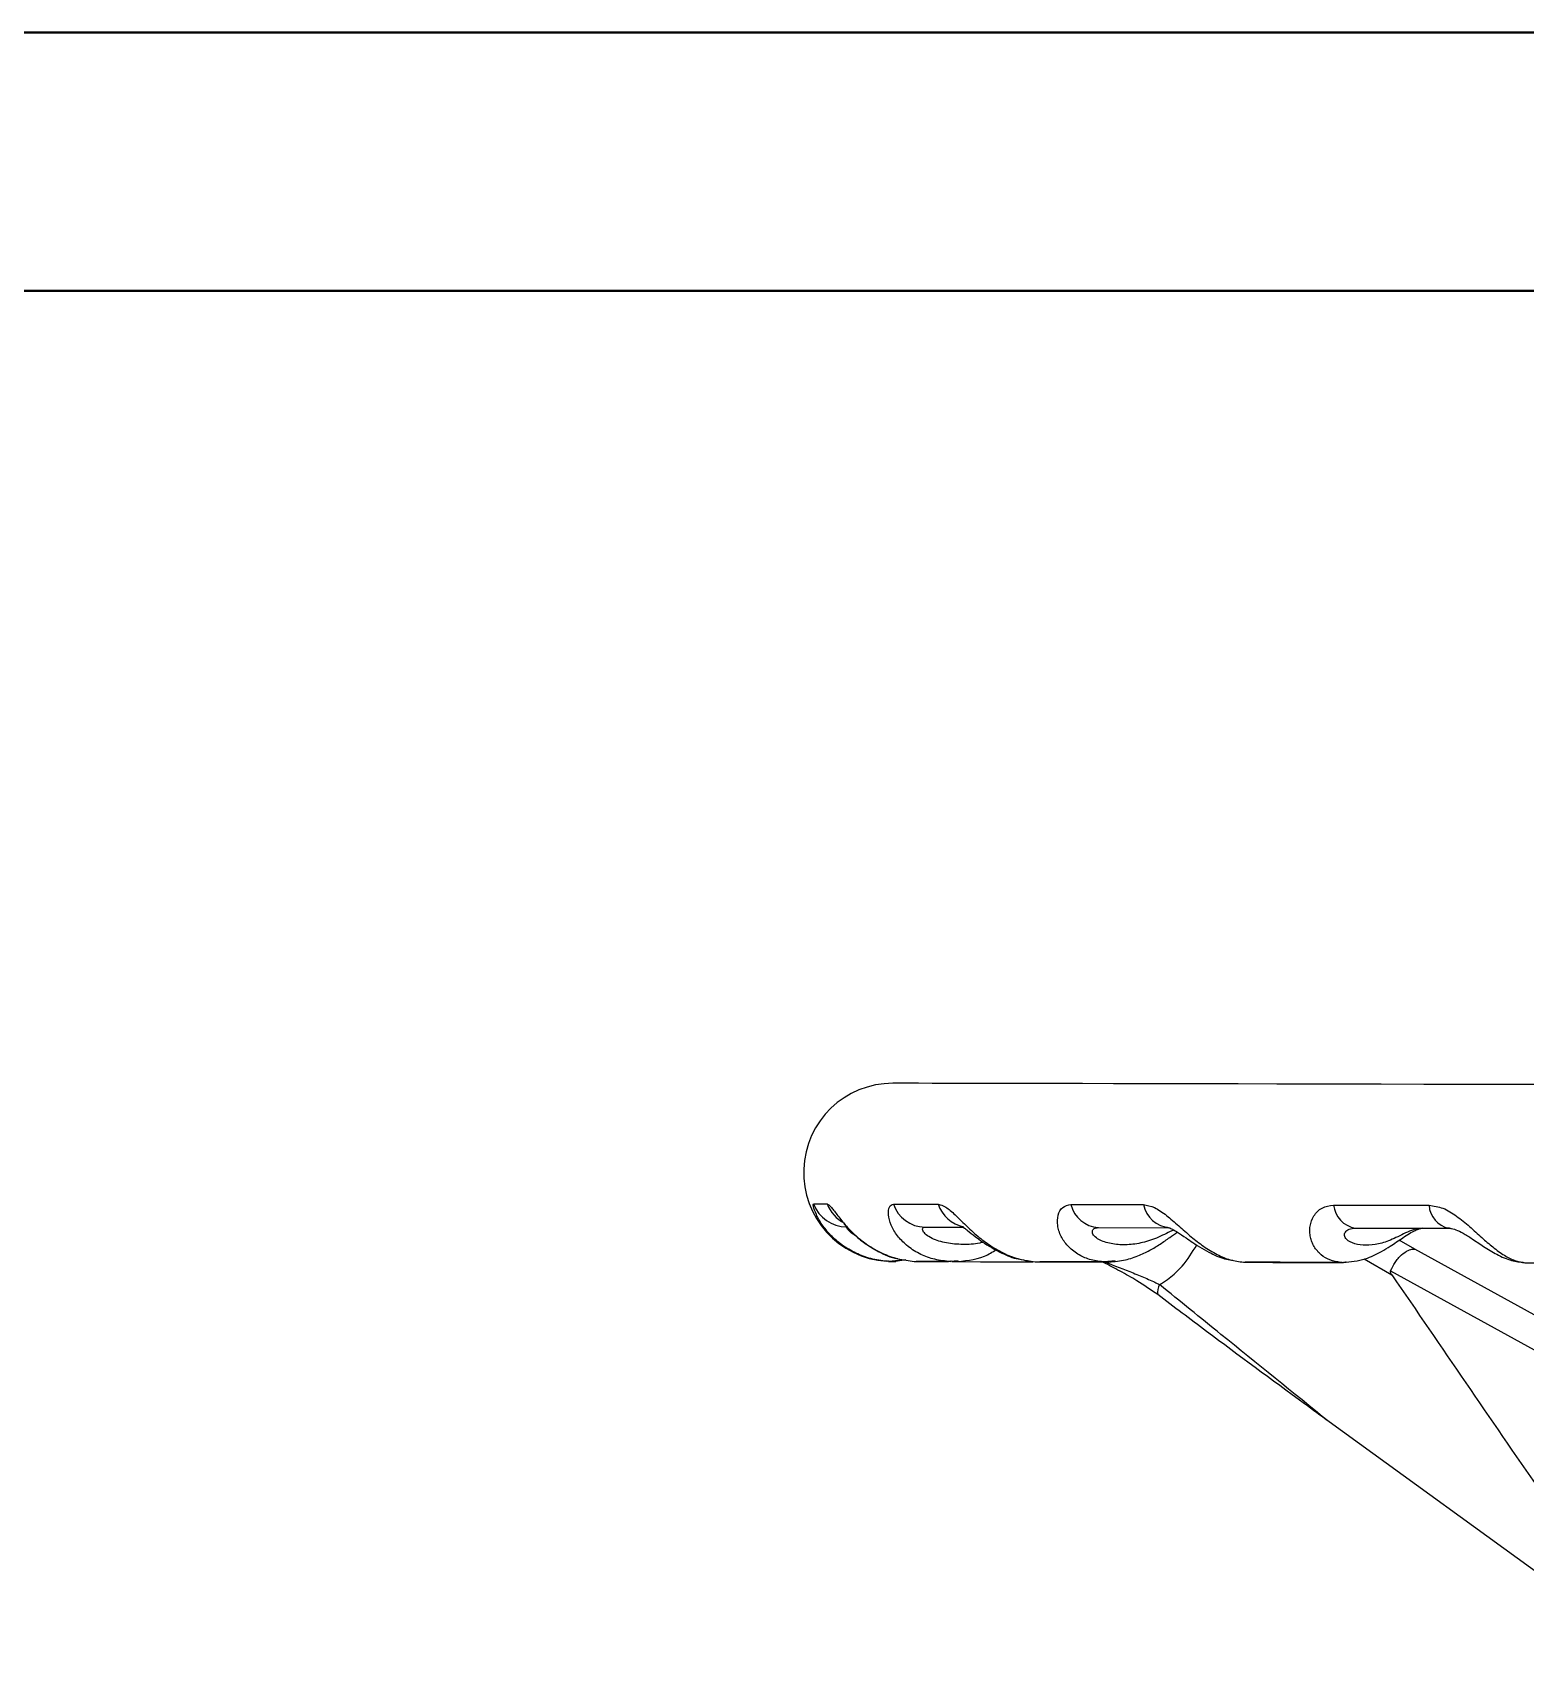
# Model space of a CAD drawing. Header units: millimetres. Extents: x 2063 to 4500, y 825 to 2548.
# Drawn here: x 2600 to 2767.5, y 2365.8 to 2548 of the extents above; entities that cross this region are included whole.
import ezdxf

# ---------------------------------------------------------------- set-up
doc = ezdxf.new("R2010")
doc.units = ezdxf.units.MM
doc.layers.add('AM_BOR', color=7, linetype='Continuous', lineweight=50)
doc.layers.add('粗实线', color=7, linetype='Continuous', lineweight=40)

# ---------------------------------------------------------------- blocks, each defined once
blk = doc.blocks.new('rA3')
at = {"layer": '粗实线'}
for p, q in [((753.384, 421.26), (333.384, 421.26)), ((748.384, 416.26), (358.384, 416.26))]:
    blk.add_line(p, q, dxfattribs=at)

msp = doc.modelspace()

# ---------------------------------------------------------------- linework, layer by layer
at = {"color": 7, "linetype": 'Continuous', "lineweight": 25}
for p, q in [((2700.102, 2413.977), (2704.348, 2413.968)), ((2719.562, 2413.935), (2727.529, 2413.918)), ((2727.45, 2413.918), (2727.509, 2413.918)), ((2748.376, 2413.874), (2758.858, 2413.851)), ((2755.054, 2411.509), (2753.303, 2412.516)), ((2758.858, 2413.851), (2759.338, 2413.781)), ((2775.579, 2400.212), (2755.054, 2411.509)), ((2695.817, 2410.147), (2695.863, 2410.146)), ((2695.863, 2410.146), (2695.964, 2410.206)), ((2696.015, 2410.148), (2695.95, 2410.148)), ((2696.066, 2410.134), (2695.964, 2410.206)), ((2696.066, 2410.134), (2696.017, 2410.134)), ((2697.953, 2410.291), (2696.066, 2410.134)), ((2696.297, 2410.135), (2696.594, 2410.159)), ((2696.55, 2410.12), (2697.746, 2410.325)), ((2702.741, 2410.125), (2703.039, 2410.191)), ((2703.822, 2410.199), (2702.948, 2410.114)), ((2702.948, 2410.114), (2703.039, 2410.191)), ((2703.119, 2410.106), (2703.323, 2410.106)), ((2712.962, 2410.085), (2713.282, 2410.084)), ((2720.096, 2410.084), (2720.579, 2410.153)), ((2721.449, 2410.211), (2720.288, 2410.074)), ((2720.288, 2410.074), (2720.579, 2410.153)), ((2735.6, 2410.086), (2735.831, 2410.048)), ((2746.737, 2410.023), (2747.372, 2410.096)), ((2749.364, 2410.412), (2752.496, 2408.611)), ((2752.348, 2409.081), (2772.917, 2397.751)), ((2781.728, 2365.804), (2745.439, 2392.136))]:
    msp.add_line(p, q, dxfattribs=at)
at = {"color": 7, "linetype": 'Continuous', "lineweight": 25, "flags": 128}
for points in [[(2769.412, 2429.966), (2763.152, 2429.979), (2757.101, 2429.992), (2751.274, 2430.004), (2745.683, 2430.016), (2740.341, 2430.028), (2735.26, 2430.038), (2730.452, 2430.049), (2725.926, 2430.058), (2721.694, 2430.067), (2717.765, 2430.076), (2714.147, 2430.083), (2710.849, 2430.09), (2707.878, 2430.097), (2705.24, 2430.102), (2702.942, 2430.107), (2700.989, 2430.111), (2699.385, 2430.115), (2698.134, 2430.117), (2697.238, 2430.119), (2696.7, 2430.12), (2696.52, 2430.121)], [(2768.173, 2429.967), (2762.01, 2429.98), (2756.054, 2429.993), (2750.321, 2430.005), (2744.821, 2430.017), (2739.568, 2430.028), (2734.573, 2430.039), (2729.846, 2430.049), (2725.399, 2430.058), (2721.24, 2430.067), (2717.38, 2430.076), (2713.827, 2430.083), (2710.587, 2430.09), (2707.67, 2430.096), (2705.08, 2430.102), (2702.824, 2430.107), (2700.907, 2430.111), (2699.332, 2430.114), (2698.104, 2430.117), (2697.225, 2430.119), (2696.696, 2430.12), (2696.52, 2430.121)], [(2687.6, 2416.58), (2687.734, 2416.58), (2687.885, 2416.58), (2688.053, 2416.579), (2688.239, 2416.579), (2688.441, 2416.579), (2688.661, 2416.578), (2688.898, 2416.578), (2689.152, 2416.577)], [(2696.577, 2416.561), (2697.148, 2416.56), (2697.736, 2416.558), (2698.339, 2416.557), (2698.959, 2416.556), (2699.594, 2416.554), (2700.246, 2416.553), (2700.914, 2416.552), (2701.597, 2416.55)], [(2716.475, 2416.518), (2717.445, 2416.516), (2718.428, 2416.514), (2719.426, 2416.512), (2720.438, 2416.51), (2721.463, 2416.507), (2722.503, 2416.505), (2723.556, 2416.503), (2724.622, 2416.501)], [(2745.939, 2416.455), (2747.24, 2416.452), (2748.553, 2416.449), (2749.877, 2416.447), (2751.212, 2416.444), (2752.557, 2416.441), (2753.913, 2416.438), (2755.28, 2416.435), (2756.657, 2416.432)], [(2696.485, 2410.121), (2696.499, 2410.121), (2696.527, 2410.121), (2696.565, 2410.121), (2696.615, 2410.12), (2696.675, 2410.12), (2696.746, 2410.12), (2696.829, 2410.12)], [(2699.536, 2410.114), (2699.928, 2410.113), (2700.343, 2410.112), (2700.782, 2410.111), (2701.244, 2410.11), (2701.729, 2410.109), (2702.237, 2410.108), (2702.737, 2410.107)], [(2703.24, 2410.106), (2704.198, 2410.104), (2706.321, 2410.1), (2708.692, 2410.095), (2711.308, 2410.089), (2712.222, 2410.087)], [(2712.82, 2410.086), (2714.165, 2410.083), (2717.256, 2410.077), (2720.29, 2410.07)], [(2736.191, 2410.035), (2736.553, 2410.034), (2736.916, 2410.034), (2737.281, 2410.033), (2737.647, 2410.032), (2738.015, 2410.031), (2738.384, 2410.03), (2738.754, 2410.03), (2739.126, 2410.029)], [(2739.126, 2410.029), (2740.087, 2410.027), (2741.056, 2410.025), (2742.034, 2410.023), (2743.021, 2410.021), (2744.017, 2410.018), (2745.022, 2410.016), (2746.035, 2410.014), (2747.057, 2410.012)]]:
    msp.add_lwpolyline(points, dxfattribs=at)
at = {"color": 7, "linetype": 'Continuous', "lineweight": 25}
for centre, radius, start, end in [((2696.499, 2420.121), 10, 89.87751, 266.08698), ((2691.334, 2417.986), 3.99, 200.62584, 269.83577), ((2692.884, 2417.965), 3.982, 200.40704, 242.91419), ((2700.172, 2417.769), 3.793, 198.57422, 268.9394), ((2705.153, 2417.679), 3.731, 197.60616, 258.75408), ((2719.776, 2417.327), 3.399, 193.76926, 266.38233), ((2727.81, 2417.161), 3.255, 191.71062, 265.05504), ((2748.858, 2416.77), 2.936, 186.15778, 260.55338), ((2759.463, 2416.596), 2.811, 183.34508, 257.57607), ((2696.499, 2420.121), 10, 267.23859, 269.87751), ((2696.743, 2501.144), 91.024, 269.83269, 269.88273), ((2728.113, 2406.644), 1.913, 152.36136, 187.28594)]:
    msp.add_arc(centre, radius, start, end, dxfattribs=at)
for points, knots in [([(2695.863, 2410.146), (2695.242, 2410.225), (2694.031, 2410.379), (2692.304, 2411.03), (2691.024, 2411.785), (2690.13, 2412.499), (2689.538, 2413.061), (2689.017, 2413.648), (2688.414, 2414.459), (2687.873, 2415.43), (2687.544, 2416.377), (2687.582, 2416.513), (2687.6, 2416.58)], [0, 0, 0, 0, 0.1281513, 0.2496843, 0.3801441, 0.4411883, 0.4997197, 0.5635694, 0.6245897, 0.7496425, 0.8750065, 1, 1, 1, 1]), ([(2689.152, 2416.577), (2689.271, 2416.512), (2689.449, 2416.414), (2689.857, 2415.887), (2690.219, 2415.405), (2690.654, 2414.841), (2691.147, 2414.247), (2691.712, 2413.631), (2692.524, 2412.846), (2693.462, 2412.103), (2694.501, 2411.459), (2695.607, 2410.9), (2697.081, 2410.359), (2698.29, 2410.211), (2698.911, 2410.136)], [0, 0, 0, 0, 0.1244726, 0.1859089, 0.2498878, 0.3111053, 0.3751889, 0.4362181, 0.5000981, 0.6195311, 0.6833816, 0.7502528, 0.8718565, 1, 1, 1, 1]), ([(2702.741, 2410.125), (2702.15, 2410.199), (2700.999, 2410.343), (2699.4, 2410.986), (2698.255, 2411.738), (2697.493, 2412.453), (2697.011, 2413.016), (2696.615, 2413.606), (2696.204, 2414.421), (2695.948, 2415.4), (2696.043, 2416.356), (2696.399, 2416.493), (2696.577, 2416.561)], [0, 0, 0, 0, 0.1280635, 0.2496605, 0.3801541, 0.4411983, 0.4997165, 0.5635714, 0.6245804, 0.7496419, 0.8750131, 1, 1, 1, 1]), ([(2701.597, 2416.55), (2701.871, 2416.484), (2702.279, 2416.385), (2702.948, 2415.851), (2703.481, 2415.365), (2704.061, 2414.796), (2704.67, 2414.198), (2705.326, 2413.578), (2706.224, 2412.789), (2707.204, 2412.045), (2708.251, 2411.401), (2709.34, 2410.845), (2710.759, 2410.311), (2711.887, 2410.172), (2712.466, 2410.102)], [0, 0, 0, 0, 0.12447781, 0.18589566, 0.24987596, 0.31109782, 0.37520407, 0.4362225, 0.50010716, 0.61952435, 0.68338488, 0.75027631, 0.87194143, 1, 1, 1, 1]), ([(2720.096, 2410.084), (2719.577, 2410.153), (2718.563, 2410.288), (2717.204, 2410.922), (2716.273, 2411.673), (2715.698, 2412.388), (2715.36, 2412.951), (2715.117, 2413.543), (2714.928, 2414.363), (2714.978, 2415.348), (2715.494, 2416.312), (2716.149, 2416.449), (2716.475, 2416.518)], [0, 0, 0, 0, 0.12798414, 0.24964221, 0.38016298, 0.44120626, 0.49971221, 0.56357312, 0.62457328, 0.74964181, 0.87501882, 1, 1, 1, 1]), ([(2724.622, 2416.501), (2725.032, 2416.433), (2725.644, 2416.333), (2726.529, 2415.795), (2727.196, 2415.304), (2727.881, 2414.731), (2728.564, 2414.129), (2729.265, 2413.506), (2730.184, 2412.715), (2731.136, 2411.969), (2732.113, 2411.327), (2733.108, 2410.773), (2734.368, 2410.245), (2735.335, 2410.115), (2735.831, 2410.048)], [0, 0, 0, 0, 0.124482, 0.1858845, 0.2498661, 0.3110911, 0.3752157, 0.4362261, 0.5001158, 0.6195186, 0.6833865, 0.7502937, 0.8720137, 1, 1, 1, 1]), ([(2746.737, 2410.023), (2746.324, 2410.089), (2745.52, 2410.217), (2744.498, 2410.844), (2743.85, 2411.592), (2743.503, 2412.307), (2743.335, 2412.871), (2743.264, 2413.464), (2743.313, 2414.287), (2743.668, 2415.277), (2744.574, 2416.247), (2745.484, 2416.386), (2745.939, 2416.455)], [0, 0, 0, 0, 0.1279194, 0.2496295, 0.3801702, 0.4412122, 0.4997079, 0.5635745, 0.6245684, 0.7496421, 0.8750234, 1, 1, 1, 1]), ([(2756.657, 2416.432), (2757.176, 2416.361), (2758.215, 2416.219), (2759.772, 2415.244), (2761.216, 2414.045), (2762.555, 2412.81), (2763.85, 2411.68), (2765.081, 2410.792), (2766.295, 2410.166), (2767.031, 2410.042), (2767.408, 2409.978)], [0, 0, 0, 0, 0.12462724, 0.24971044, 0.37492504, 0.49974572, 0.61927373, 0.75001975, 0.87192117, 1, 1, 1, 1]), ([(2691.067, 2414.357), (2691.063, 2414.358), (2691.029, 2414.359), (2691.1, 2414.259), (2691.281, 2414.037), (2691.605, 2413.693), (2692.217, 2413.094), (2693.249, 2412.203), (2694.925, 2411.198), (2696.268, 2410.54), (2697.043, 2410.44), (2697.055, 2410.438)], [0, 0, 0, 0, 0.0081114, 0.0768965, 0.1482933, 0.2252732, 0.308902, 0.5022082, 0.7321601, 0.9958891, 1, 1, 1, 1]), ([(2692.327, 2413.052), (2692.265, 2413.082), (2691.953, 2413.235), (2691.565, 2413.57), (2691.28, 2413.924), (2691.309, 2413.972), (2691.323, 2413.996)], [0, 0, 0, 0, 0.0737246, 0.3731715, 0.686422, 1, 1, 1, 1]), ([(2706.627, 2412.297), (2706.502, 2412.261), (2705.748, 2412.045), (2704.346, 2412.004), (2702.51, 2412.14), (2701.08, 2412.574), (2700.217, 2413.106), (2699.841, 2413.549), (2699.808, 2413.907), (2700.004, 2413.954), (2700.102, 2413.977)], [0, 0, 0, 0, 0.0384572, 0.2309424, 0.4234302, 0.6153121, 0.715823, 0.807692, 0.9037958, 1, 1, 1, 1]), ([(2704.324, 2414.053), (2704.32, 2414.051), (2704.312, 2414.044), (2704.514, 2413.894), (2704.96, 2413.541), (2705.657, 2412.988), (2706.928, 2412.046), (2708.536, 2411.125), (2710.043, 2410.463), (2710.787, 2410.375), (2710.893, 2410.362)], [0, 0, 0, 0, 0.0566036, 0.1417938, 0.2232337, 0.3716522, 0.4790812, 0.7518494, 0.9644763, 1, 1, 1, 1]), ([(2728.022, 2413.654), (2727.888, 2413.599), (2727.51, 2413.445), (2726.76, 2413.047), (2725.563, 2412.523), (2724.072, 2412.095), (2722.373, 2411.945), (2720.773, 2412.106), (2719.591, 2412.534), (2718.978, 2413.066), (2718.824, 2413.508), (2719.034, 2413.865), (2719.386, 2413.912), (2719.562, 2413.935)], [0, 0, 0, 0, 0.03766201, 0.10619711, 0.17487785, 0.31226406, 0.44993761, 0.58761295, 0.72485502, 0.79674458, 0.86245319, 0.93119068, 1, 1, 1, 1]), ([(2720.524, 2410.069), (2721.146, 2410.107), (2722.318, 2410.178), (2723.931, 2410.694), (2725.297, 2411.336), (2726.488, 2412.055), (2727.548, 2412.801), (2728.136, 2413.222), (2728.413, 2413.42)], [0, 0, 0, 0, 0.2160598, 0.4068002, 0.5722695, 0.7235056, 0.870023, 1, 1, 1, 1]), ([(2727.096, 2413.958), (2727.143, 2413.971), (2727.236, 2413.995), (2727.543, 2413.904), (2727.947, 2413.707), (2728.551, 2413.342), (2729.3, 2412.828), (2730.543, 2411.969), (2732.054, 2411.078), (2733.593, 2410.388), (2734.417, 2410.292), (2734.653, 2410.265)], [0, 0, 0, 0, 0.0795455, 0.1530718, 0.2224941, 0.2889953, 0.4105927, 0.4994512, 0.7335913, 0.9237047, 1, 1, 1, 1]), ([(2747.029, 2410.012), (2747.857, 2410.095), (2749.315, 2410.241), (2751.066, 2411.088), (2752.448, 2411.925), (2753.511, 2412.661), (2754.461, 2413.28), (2755.116, 2413.639), (2755.609, 2413.83), (2755.801, 2413.848), (2755.901, 2413.857)], [0, 0, 0, 0, 0.2415564, 0.4249346, 0.5252436, 0.6744027, 0.7537852, 0.8323048, 0.9129608, 1, 1, 1, 1]), ([(2755.918, 2413.857), (2755.654, 2413.834), (2755.128, 2413.789), (2754.252, 2413.436), (2753.358, 2412.996), (2752.226, 2412.462), (2750.946, 2412.039), (2749.559, 2411.887), (2748.309, 2412.047), (2747.454, 2412.474), (2747.132, 2413.006), (2747.212, 2413.447), (2747.65, 2413.804), (2748.134, 2413.85), (2748.376, 2413.874)], [0, 0, 0, 0, 0.0625989, 0.1249044, 0.1872263, 0.2496806, 0.3746119, 0.4998044, 0.6249986, 0.7497987, 0.815171, 0.8749227, 0.9374287, 1, 1, 1, 1]), ([(2758.53, 2413.891), (2758.69, 2413.893), (2759.02, 2413.898), (2759.673, 2413.708), (2760.518, 2413.298), (2761.584, 2412.619), (2762.848, 2411.746), (2764.31, 2410.857), (2765.846, 2410.167), (2766.857, 2410.067), (2767.326, 2410.021)], [0, 0, 0, 0, 0.0763522, 0.1570102, 0.2470379, 0.356597, 0.4925526, 0.6555134, 0.8402738, 1, 1, 1, 1]), ([(2703.307, 2410.106), (2704.51, 2410.195), (2706.22, 2410.321), (2707.677, 2411.18), (2708.109, 2411.434)], [0, 0, 0, 0, 0.7035476, 1, 1, 1, 1]), ([(2726.419, 2407.532), (2726.722, 2407.717), (2727.29, 2408.066), (2728.142, 2408.762), (2729.345, 2409.911), (2730.086, 2411.146), (2730.591, 2411.99)], [0, 0, 0, 0, 0.18369133, 0.34422859, 0.55221589, 1, 1, 1, 1]), ([(2752.348, 2409.081), (2752.5, 2409.402), (2752.735, 2409.897), (2753.182, 2410.475), (2753.675, 2410.984), (2754.261, 2411.375), (2754.733, 2411.503), (2754.964, 2411.514), (2755.031, 2411.51), (2755.054, 2411.509)], [0, 0, 0, 0, 0.23899542, 0.36783236, 0.49967813, 0.74897246, 0.92468056, 0.97394084, 1, 1, 1, 1]), ([(2698.911, 2410.136), (2699.456, 2410.134), (2700.547, 2410.131), (2702.009, 2410.127), (2702.741, 2410.125)], [0, 0, 0, 0, 0.4994057, 1, 1, 1, 1]), ([(2702.948, 2410.114), (2702.218, 2410.116), (2700.758, 2410.12), (2699.667, 2410.122), (2699.121, 2410.124)], [0, 0, 0, 0, 0.4994071, 1, 1, 1, 1]), ([(2712.466, 2410.102), (2713.653, 2410.099), (2716.029, 2410.093), (2718.739, 2410.087), (2720.096, 2410.084)], [0, 0, 0, 0, 0.4994067, 1, 1, 1, 1]), ([(2720.288, 2410.074), (2718.935, 2410.077), (2716.352, 2410.083), (2714.086, 2410.088), (2713.007, 2410.09)], [0, 0, 0, 0, 0.523527, 1, 1, 1, 1]), ([(2726.216, 2406.402), (2725.465, 2406.926), (2724.18, 2407.822), (2722.044, 2409.031), (2720.764, 2409.689), (2720.146, 2410.006)], [0, 0, 0, 0, 0.4211571, 0.7205143, 1, 1, 1, 1]), ([(2720.299, 2410.073), (2721.369, 2409.66), (2722.989, 2409.034), (2724.771, 2408.308), (2725.619, 2407.926), (2726.025, 2407.731), (2726.237, 2407.625), (2726.345, 2407.57), (2726.4, 2407.543), (2726.414, 2407.535), (2726.417, 2407.533), (2726.418, 2407.532), (2726.419, 2407.532), (2726.419, 2407.532)], [0, 0, 0, 0, 0.4919756, 0.7448976, 0.8717536, 0.9356326, 0.967738, 0.991593, 0.9977244, 0.9993421, 0.9997898, 0.9999241, 1, 1, 1, 1]), ([(2735.831, 2410.048), (2737.578, 2410.044), (2741.076, 2410.036), (2744.848, 2410.028), (2746.737, 2410.023)], [0, 0, 0, 0, 0.4994076, 1, 1, 1, 1]), ([(2746.894, 2410.015), (2745.014, 2410.019), (2741.25, 2410.027), (2737.758, 2410.035), (2736.011, 2410.039)], [0, 0, 0, 0, 0.4994087, 1, 1, 1, 1]), ([(2746.894, 2410.015), (2747.048, 2410.025), (2747.231, 2410.037), (2747.353, 2410.088), (2747.372, 2410.096)], [0, 0, 0, 0, 0.8392278, 1, 1, 1, 1]), ([(2752.496, 2408.611), (2752.467, 2408.656), (2752.406, 2408.75), (2752.347, 2408.88), (2752.33, 2408.988), (2752.335, 2409.044), (2752.345, 2409.072), (2752.348, 2409.081)], [0, 0, 0, 0, 0.33257121, 0.68796459, 0.83138137, 0.94978396, 1, 1, 1, 1]), ([(2767.214, 2410.002), (2767.121, 2410.008), (2766.989, 2410.016), (2766.847, 2410.046), (2766.805, 2410.054)], [0, 0, 0, 0, 0.7059466, 1, 1, 1, 1]), ([(2767.408, 2409.978), (2771.023, 2409.97), (2778.29, 2409.954), (2789.911, 2409.929), (2802.027, 2409.902), (2810.447, 2409.884), (2814.677, 2409.875)], [0, 0, 0, 0, 0.2462727, 0.4950304, 0.7462729, 1, 1, 1, 1]), ([(2745.439, 2392.136), (2741.397, 2395.405), (2735.055, 2400.535), (2728.717, 2405.67), (2726.419, 2407.532)], [0, 0, 0, 0, 0.6374709, 1, 1, 1, 1]), ([(2752.496, 2408.611), (2758.011, 2400.548), (2767.727, 2386.343), (2777.502, 2372.204), (2781.729, 2366.09)], [0, 0, 0, 0, 0.5675786, 1, 1, 1, 1]), ([(2745.439, 2392.136), (2744.514, 2392.812), (2739.892, 2396.194), (2733.441, 2400.953), (2728.038, 2405.028), (2726.216, 2406.402)], [0, 0, 0, 0, 0.14213623, 0.71070448, 1, 1, 1, 1])]:
    msp.add_open_spline(points, degree=3, knots=knots, dxfattribs=at)

# ---------------------------------------------------------------- block references
at = {"layer": 'AM_BOR', "xscale": 5.80078125, "yscale": 5.80078125, "zscale": 5.80078125}
msp.add_blockref('rA3', (129.541, 104.373), dxfattribs=at)

doc.saveas('drawing.dxf')
